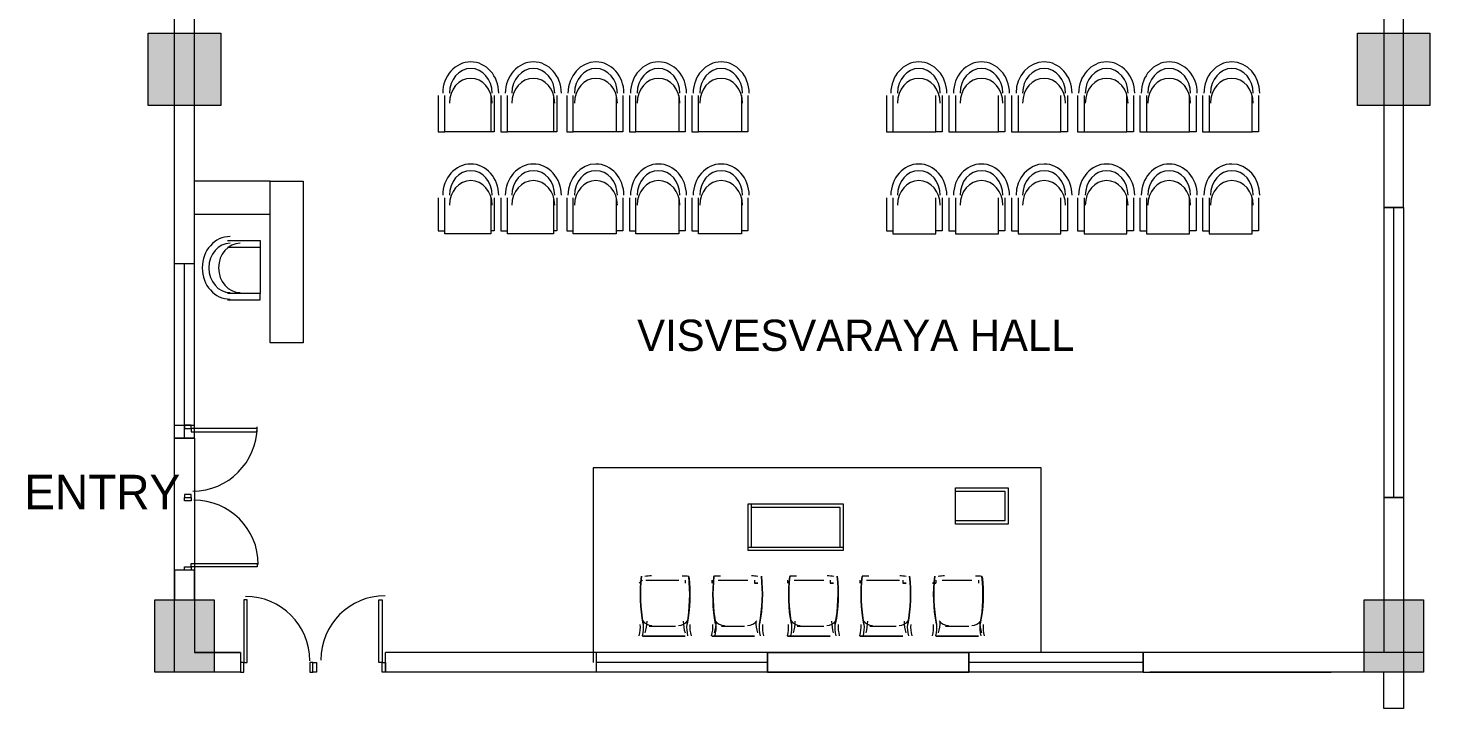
# Model space of a CAD drawing. Header units: inches. Extents: x 1969 to 240164, y 1364 to 46451.
# Drawn here: x 30682 to 32133, y 20074 to 20771 of the extents above; entities that cross this region are included whole.
import ezdxf

# ---------------------------------------------------------------- set-up
doc = ezdxf.new("R2010")
doc.units = ezdxf.units.IN
doc.header["$MEASUREMENT"] = 0
for name, color, linetype in [('PDF_0', 7, 'Continuous'), ('PDF_TEXT', 7, 'Continuous'), ('PDF_thin ha', 7, 'Continuous')]:
    doc.layers.add(name, color=color, linetype=linetype)
doc.styles.add('PDF Century Gothic', font='GOTHIC.TTF')

msp = doc.modelspace()

# ---------------------------------------------------------------- linework, layer by layer
at = {"layer": 'PDF_0', "lineweight": 0}
for points in [[(30854.5, 20346.7), (30854.5, 20527.3), (30854.5, 20765.9), (30854.5, 21062.5), (30854.5, 21243.1), (30834.1, 21243.1), (30834.1, 21686.3), (30834.1, 21880.6), (30834.1, 21982.8), (30854.5, 21982.8), (30834.1, 21982.8), (30834.1, 22163.5), (30854.5, 22163.5), (30834.1, 22163.5), (30854.5, 22163.5), (30834.1, 22163.5), (30854.5, 22163.5), (30854.5, 21982.8), (30834.1, 21982.8), (30854.5, 21982.8), (30854.5, 21880.6), (30854.5, 21686.3), (30854.5, 21243.1)], [(30854.5, 20527.3), (30834.1, 20527.3), (30834.1, 20765.9), (30834.1, 21062.5), (30854.5, 21062.5)], [(32085.1, 20585.3), (32105.5, 20585.3), (32085.1, 20585.3), (32105.5, 20585.3), (32105.5, 20851.1), (32085.1, 20851.1), (32085.1, 20585.3), (32085.1, 20285.3), (32105.5, 20285.3), (32085.1, 20285.3), (32105.5, 20285.3), (32085.1, 20285.3), (32105.5, 20285.3), (32105.5, 20104.6), (32105.5, 20067.1), (32085.1, 20067.1), (32085.1, 20104.6)], [(30834.1, 20738.7), (30834.1, 20738.7)], [(30854.5, 20718.2), (30854.5, 20738.7)], [(31106.8, 20701.2), (31106.8, 20663.7), (31113.6, 20663.7)], [(31161.3, 20701.2), (31161.3, 20663.7), (31113.6, 20663.7), (31113.6, 20701.2)], [(31164.7, 20701.2), (31164.7, 20663.7), (31161.3, 20663.7)], [(31171.5, 20701.2), (31171.5, 20663.7), (31178.4, 20663.7)], [(31226.1, 20701.2), (31226.1, 20663.7), (31178.4, 20663.7), (31178.4, 20701.2)], [(31229.5, 20701.2), (31229.5, 20663.7), (31226.1, 20663.7)], [(31239.7, 20701.2), (31239.7, 20663.7), (31246.5, 20663.7)], [(31290.8, 20701.2), (31290.8, 20663.7), (31246.5, 20663.7), (31246.5, 20701.2)], [(31297.7, 20701.2), (31297.7, 20663.7), (31290.8, 20663.7)], [(31304.5, 20701.2), (31304.5, 20663.7), (31311.3, 20663.7)], [(31355.6, 20701.2), (31355.6, 20663.7), (31311.3, 20663.7), (31311.3, 20701.2)], [(31362.4, 20701.2), (31362.4, 20663.7), (31355.6, 20663.7)], [(31369.2, 20701.2), (31369.2, 20663.7), (31376.1, 20663.7)], [(31420.4, 20701.2), (31420.4, 20663.7), (31376.1, 20663.7), (31376.1, 20701.2)], [(31427.2, 20701.2), (31427.2, 20663.7), (31420.4, 20663.7)], [(31570.4, 20701.2), (31570.4, 20663.7), (31577.2, 20663.7)], [(31577.2, 20701.2), (31577.2, 20663.7), (31621.5, 20663.7), (31621.5, 20701.2)], [(31628.3, 20701.2), (31628.3, 20663.7), (31621.5, 20663.7)], [(31635.1, 20701.2), (31635.1, 20663.7), (31641.9, 20663.7)], [(31641.9, 20701.2), (31641.9, 20663.7), (31686.3, 20663.7), (31686.3, 20701.2)], [(31693.1, 20701.2), (31693.1, 20663.7), (31686.3, 20663.7)], [(31699.9, 20701.2), (31699.9, 20663.7), (31706.7, 20663.7)], [(31706.7, 20701.2), (31706.7, 20663.7), (31751, 20663.7), (31751, 20701.2)], [(31757.8, 20701.2), (31757.8, 20663.7), (31751, 20663.7)], [(31768.1, 20701.2), (31768.1, 20663.7), (31774.9, 20663.7)], [(31774.9, 20701.2), (31774.9, 20663.7), (31819.2, 20663.7), (31819.2, 20701.2)], [(31826, 20701.2), (31826, 20663.7), (31819.2, 20663.7)], [(31832.8, 20701.2), (31832.8, 20663.7), (31839.6, 20663.7)], [(31839.6, 20701.2), (31839.6, 20663.7), (31884, 20663.7), (31884, 20701.2)], [(31890.8, 20701.2), (31890.8, 20663.7), (31884, 20663.7)], [(31897.6, 20701.2), (31897.6, 20663.7), (31904.4, 20663.7)], [(31904.4, 20701.2), (31904.4, 20663.7), (31948.7, 20663.7), (31948.7, 20701.2)], [(31955.5, 20701.2), (31955.5, 20663.7), (31948.7, 20663.7)], [(30854.5, 20578.4), (30932.9, 20578.4), (30932.9, 20612.5), (30854.5, 20612.5)], [(31106.8, 20595.5), (31106.8, 20561.4), (31113.6, 20561.4)], [(31161.3, 20595.5), (31161.3, 20558), (31113.6, 20558), (31113.6, 20595.5)], [(31164.7, 20595.5), (31164.7, 20561.4), (31161.3, 20561.4)], [(31171.5, 20595.5), (31171.5, 20561.4), (31178.4, 20561.4)], [(31226.1, 20595.5), (31226.1, 20558), (31178.4, 20558), (31178.4, 20595.5)], [(31229.5, 20595.5), (31229.5, 20561.4), (31226.1, 20561.4)], [(31239.7, 20595.5), (31239.7, 20561.4), (31246.5, 20561.4)], [(31290.8, 20595.5), (31290.8, 20558), (31246.5, 20558), (31246.5, 20595.5)], [(31297.7, 20595.5), (31297.7, 20561.4), (31290.8, 20561.4)], [(31304.5, 20595.5), (31304.5, 20561.4), (31311.3, 20561.4)], [(31355.6, 20595.5), (31355.6, 20558), (31311.3, 20558), (31311.3, 20595.5)], [(31362.4, 20595.5), (31362.4, 20561.4), (31355.6, 20561.4)], [(31369.2, 20595.5), (31369.2, 20561.4), (31376.1, 20561.4)], [(31420.4, 20595.5), (31420.4, 20558), (31376.1, 20558), (31376.1, 20595.5)], [(31427.2, 20595.5), (31427.2, 20561.4), (31420.4, 20561.4)], [(31570.4, 20595.5), (31570.4, 20561.4), (31577.2, 20561.4)], [(31577.2, 20595.5), (31577.2, 20558), (31621.5, 20558), (31621.5, 20595.5)], [(31628.3, 20595.5), (31628.3, 20561.4), (31621.5, 20561.4)], [(31635.1, 20595.5), (31635.1, 20561.4), (31641.9, 20561.4)], [(31641.9, 20595.5), (31641.9, 20558), (31686.3, 20558), (31686.3, 20595.5)], [(31693.1, 20595.5), (31693.1, 20561.4), (31686.3, 20561.4)], [(31699.9, 20595.5), (31699.9, 20561.4), (31706.7, 20561.4)], [(31706.7, 20595.5), (31706.7, 20558), (31751, 20558), (31751, 20595.5)], [(31757.8, 20595.5), (31757.8, 20561.4), (31751, 20561.4)], [(31768.1, 20595.5), (31768.1, 20561.4), (31774.9, 20561.4)], [(31774.9, 20595.5), (31774.9, 20558), (31819.2, 20558), (31819.2, 20595.5)], [(31826, 20595.5), (31826, 20561.4), (31819.2, 20561.4)], [(31832.8, 20595.5), (31832.8, 20561.4), (31839.6, 20561.4)], [(31839.6, 20595.5), (31839.6, 20558), (31884, 20558), (31884, 20595.5)], [(31890.8, 20595.5), (31890.8, 20561.4), (31884, 20561.4)], [(31897.6, 20595.5), (31897.6, 20561.4), (31904.4, 20561.4)], [(31904.4, 20595.5), (31904.4, 20558), (31948.7, 20558), (31948.7, 20595.5)], [(31955.5, 20595.5), (31955.5, 20561.4), (31948.7, 20561.4)], [(32105.5, 20585.3), (32105.5, 20285.3), (32085.1, 20285.3), (32085.1, 20125.1)], [(32095.3, 20285.3), (32095.3, 20585.3)], [(30888.6, 20551.2), (30922.7, 20551.2), (30922.7, 20544.4)], [(30888.6, 20544.4), (30922.7, 20544.4), (30922.7, 20496.6), (30888.6, 20496.6)], [(30834.1, 20346.7), (30834.1, 20527.3)], [(30844.3, 20346.7), (30844.3, 20527.3)], [(30888.6, 20489.8), (30922.7, 20489.8), (30922.7, 20496.6)], [(30834.1, 20360.3), (30854.5, 20360.3)], [(30902.3, 20125.1), (30902.3, 20104.6), (30834.1, 20104.6), (30834.1, 20346.7), (30854.5, 20346.7), (30854.5, 20125.1)], [(30834.1, 20346.7), (30854.5, 20346.7)], [(30854.5, 20346.7), (30834.1, 20346.7)], [(30834.1, 20346.7), (30854.5, 20346.7)], [(30854.5, 20346.7), (30834.1, 20346.7)], [(31730.6, 20125.1), (31730.6, 20316), (31267, 20316), (31267, 20114.9)], [(30854.5, 20179.6), (30854.5, 20210.3), (30834.1, 20210.3), (30834.1, 20179.6)], [(31314.7, 20200.1), (31314.7, 20200.1)], [(31314.7, 20200.1), (31314.7, 20200.1)], [(31318.1, 20200.1), (31314.7, 20196.7)], [(31314.7, 20196.7), (31314.7, 20196.7)], [(31321.5, 20200.1), (31338.6, 20200.1), (31355.6, 20200.1)], [(31362.4, 20200.1), (31362.4, 20200.1)], [(31362.4, 20200.1), (31362.4, 20196.7)], [(31362.4, 20200.1), (31362.4, 20200.1)], [(31362.4, 20196.7), (31362.4, 20196.7)], [(31362.4, 20196.7), (31362.4, 20196.7)], [(31386.3, 20196.7), (31386.3, 20196.7)], [(31389.7, 20200.1), (31389.7, 20200.1)], [(31389.7, 20200.1), (31389.7, 20200.1)], [(31389.7, 20200.1), (31389.7, 20196.7)], [(31396.5, 20200.1), (31413.6, 20200.1), (31427.2, 20200.1)], [(31434, 20200.1), (31434, 20200.1)], [(31434, 20200.1), (31434, 20196.7)], [(31434, 20200.1), (31434, 20200.1)], [(31437.4, 20196.7), (31437.4, 20196.7)], [(31464.7, 20196.7), (31464.7, 20196.7)], [(31468.1, 20200.1), (31468.1, 20200.1)], [(31468.1, 20200.1), (31468.1, 20200.1)], [(31468.1, 20200.1), (31468.1, 20196.7)], [(31474.9, 20200.1), (31492, 20200.1), (31505.6, 20200.1)], [(31512.4, 20200.1), (31512.4, 20200.1)], [(31512.4, 20200.1), (31512.4, 20196.7)], [(31512.4, 20200.1), (31512.4, 20200.1)], [(31515.8, 20196.7), (31515.8, 20196.7)], [(31543.1, 20200.1), (31543.1, 20200.1)], [(31543.1, 20200.1), (31543.1, 20200.1)], [(31543.1, 20200.1), (31543.1, 20196.7)], [(31543.1, 20196.7), (31543.1, 20196.7)], [(31549.9, 20200.1), (31567, 20200.1), (31584, 20200.1)], [(31587.4, 20200.1), (31587.4, 20196.7)], [(31590.8, 20200.1), (31590.8, 20200.1)], [(31590.8, 20200.1), (31590.8, 20200.1)], [(31590.8, 20196.7), (31590.8, 20196.7)], [(31621.5, 20200.1), (31621.5, 20196.7), (31618.1, 20196.7), (31621.5, 20196.7)], [(31618.1, 20196.7), (31618.1, 20196.7)], [(31621.5, 20200.1), (31621.5, 20200.1)], [(31621.5, 20200.1), (31621.5, 20200.1)], [(31628.3, 20200.1), (31641.9, 20200.1), (31659, 20200.1)], [(31665.8, 20200.1), (31665.8, 20200.1)], [(31665.8, 20200.1), (31665.8, 20196.7)], [(31665.8, 20200.1), (31665.8, 20200.1)], [(31665.8, 20196.7), (31665.8, 20196.7)], [(31669.2, 20196.7), (31669.2, 20196.7)], [(30834.1, 20179.6), (30834.1, 20179.6)], [(31324.9, 20152.4), (31338.6, 20152.4), (31352.2, 20152.4)], [(31399.9, 20152.4), (31413.6, 20152.4), (31423.8, 20152.4)], [(31478.3, 20152.4), (31492, 20152.4), (31505.6, 20152.4)], [(31553.3, 20152.4), (31567, 20152.4), (31580.6, 20152.4)], [(31631.7, 20152.4), (31641.9, 20152.4), (31655.6, 20152.4)], [(31362.4, 20142.1), (31362.4, 20142.1)], [(31434, 20142.1), (31434, 20142.1)], [(31512.4, 20142.1), (31512.4, 20142.1)], [(31587.4, 20142.1), (31587.4, 20142.1)], [(31665.8, 20142.1), (31665.8, 20142.1)], [(31270.4, 20125.1), (31052.2, 20125.1)], [(31270.4, 20125.1), (31052.2, 20125.1)], [(31052.2, 20104.6), (31052.2, 20125.1)], [(31270.4, 20104.6), (31270.4, 20125.1)], [(31270.4, 20104.6), (31270.4, 20125.1)], [(31447.6, 20125.1), (31270.4, 20125.1)], [(31447.6, 20104.6), (31447.6, 20125.1)], [(31447.6, 20104.6), (31447.6, 20125.1)], [(31447.6, 20125.1), (31447.6, 20104.6)], [(31836.2, 20125.1), (31655.6, 20125.1)], [(31993, 20125.1), (31836.2, 20125.1), (31836.2, 20104.6), (32030.5, 20104.6)], [(32126, 20125.1), (31843.1, 20125.1)], [(31270.4, 20104.6), (31052.2, 20104.6)], [(31447.6, 20114.9), (31270.4, 20114.9)], [(31447.6, 20104.6), (31270.4, 20104.6)], [(31836.2, 20114.9), (31655.6, 20114.9)], [(31836.2, 20104.6), (31655.6, 20104.6)], [(32126, 20104.6), (31843.1, 20104.6)]]:
    msp.add_lwpolyline(points, dxfattribs=at)
for points in [[(30967, 20445.5), (30932.9, 20445.5), (30932.9, 20612.5), (30967, 20612.5)], [(30844.3, 20360.3), (30844.3, 20356.9), (30851.1, 20356.9), (30851.1, 20360.3)], [(30851.1, 20356.9), (30851.1, 20353.5), (30919.3, 20353.5), (30919.3, 20356.9)], [(30854.5, 20346.7), (30834.1, 20346.7)], [(31696.5, 20258), (31641.9, 20258), (31641.9, 20295.5), (31696.5, 20295.5)], [(31693.1, 20261.4), (31641.9, 20261.4), (31641.9, 20292.1), (31693.1, 20292.1)], [(31693.1, 20261.4), (31641.9, 20261.4), (31641.9, 20292.1), (31693.1, 20292.1)], [(30844.3, 20288.7), (30844.3, 20285.3), (30851.1, 20285.3), (30851.1, 20288.7)], [(30844.3, 20281.9), (30844.3, 20285.3), (30851.1, 20285.3), (30851.1, 20281.9)], [(31526, 20278.5), (31427.2, 20278.5), (31427.2, 20230.8), (31526, 20230.8)], [(31526, 20278.5), (31427.2, 20278.5), (31427.2, 20234.2), (31526, 20234.2)], [(31522.6, 20234.2), (31522.6, 20275.1), (31430.6, 20275.1), (31430.6, 20234.2), (31526, 20234.2), (31526, 20278.5), (31430.6, 20278.5), (31430.6, 20234.2)], [(30844.3, 20210.3), (30844.3, 20213.7), (30851.1, 20213.7), (30851.1, 20210.3)], [(30851.1, 20213.7), (30851.1, 20217.1), (30919.3, 20217.1), (30919.3, 20213.7)], [(31437.4, 20196.7), (31434, 20196.7)], [(31515.8, 20196.7), (31512.4, 20196.7)], [(31590.8, 20196.7), (31587.4, 20196.7)], [(30905.7, 20114.9), (30909.1, 20114.9), (30909.1, 20179.6), (30905.7, 20179.6)], [(31048.8, 20114.9), (31045.4, 20114.9), (31045.4, 20179.6), (31048.8, 20179.6)], [(31318.1, 20142.1), (31338.6, 20142.1)], [(31362.4, 20142.1), (31338.6, 20142.1)], [(31389.7, 20142.1), (31413.6, 20142.1)], [(31434, 20142.1), (31413.6, 20142.1)], [(31468.1, 20142.1), (31492, 20142.1)], [(31512.4, 20142.1), (31492, 20142.1)], [(31543.1, 20142.1), (31567, 20142.1)], [(31587.4, 20142.1), (31567, 20142.1)], [(31621.5, 20142.1), (31641.9, 20142.1)], [(31665.8, 20142.1), (31641.9, 20142.1)], [(30854.5, 20125.1), (30902.3, 20125.1)], [(31447.6, 20125.1), (31655.6, 20125.1)], [(31447.6, 20125.1), (31655.6, 20125.1)], [(31655.6, 20125.1), (31655.6, 20104.6)], [(31836.2, 20104.6), (31836.2, 20125.1)], [(30902.3, 20104.6), (30905.7, 20104.6), (30905.7, 20114.9), (30902.3, 20114.9)], [(30973.8, 20104.6), (30977.2, 20104.6), (30977.2, 20114.9), (30973.8, 20114.9)], [(30980.7, 20104.6), (30977.2, 20104.6), (30977.2, 20114.9), (30980.7, 20114.9)], [(31052.2, 20104.6), (31048.8, 20104.6), (31048.8, 20114.9), (31052.2, 20114.9)], [(31447.6, 20104.6), (31655.6, 20104.6)]]:
    msp.add_lwpolyline(points, close=True, dxfattribs=at)
for points in [[(31317, 20204, 0.073414), (31318.8, 20154.4, -0.075058)], [(31439.2, 20154.4, 0.073414), (31441.1, 20204, -0.075058)], [(31517.6, 20154.4, 0.073414), (31519.5, 20204, -0.075058)], [(31592.6, 20154.4, 0.073414), (31594.5, 20204, -0.075058)], [(31620.4, 20204, 0.073414), (31622.2, 20154.4, -0.075058)]]:
    msp.add_lwpolyline(points, format="xyb", close=True, dxfattribs=at)
for points in [[(31366.1, 20203.6, -0.075058), (31364.2, 20154.4, 0.073414), (31365.9, 20203.8, 0.02979), (31359.2, 20204.2)], [(31398.9, 20204.2, 0.02979), (31392, 20204, 0.073414), (31393.8, 20154.4, -0.075058), (31392, 20203.6)], [(31477.3, 20204.2, 0.02979), (31470.4, 20204, 0.073414), (31472.2, 20154.4, -0.075058), (31470.4, 20203.6)], [(31552.3, 20204.2, 0.02979), (31545.4, 20204, 0.073414), (31547.2, 20154.4, -0.075058), (31545.4, 20203.6)], [(31669.5, 20203.6, -0.075058), (31667.6, 20154.4, 0.073414), (31669.3, 20203.8, 0.02979), (31662.6, 20204.2)]]:
    msp.add_lwpolyline(points, format="xyb", dxfattribs=at)
for centre, radius, start, end in [((30852.8, 20358.6), 66.5, 270.0001, 359.9999), ((30854.1, 20216.2), 66.5, 0, 90), ((31327.9, 20147.8), 56.5, 90.6052, 97.4305), ((31430.2, 20147.8), 56.5, 82.5695, 89.3948), ((31508.6, 20147.8), 56.5, 82.5695, 89.3948), ((31583.6, 20147.8), 56.5, 82.5695, 89.3948), ((31631.3, 20147.8), 56.5, 90.6052, 97.4305), ((30907.4, 20116.6), 66.5, 0.0001, 89.9999), ((31051.8, 20117.3), 66.5, 90, 180), ((31283.3, 20151.4), 32.6, 344.1056, 4.8384), ((31327.9, 20165), 11.9, 216.81, 269.4835), ((31283.3, 20151.4), 36, 345.693, 4.8944), ((31276.8, 20158.2), 46, 343.7989, 358.9546), ((31355.2, 20165), 11.9, 270.5165, 323.19), ((31406.3, 20158.2), 46, 181.0454, 196.2011), ((31399.7, 20151.4), 36, 175.1056, 194.307), ((31399.7, 20151.4), 32.6, 175.1616, 195.8944), ((31358.3, 20151.4), 32.6, 344.1056, 4.8384), ((31348.4, 20158.2), 46, 343.7989, 358.9546), ((31402.9, 20165), 11.9, 216.81, 269.4835), ((31358.3, 20151.4), 36, 345.693, 4.8944), ((31426.8, 20165), 11.9, 270.5165, 323.19), ((31481.3, 20158.2), 46, 181.0454, 196.2011), ((31474.7, 20151.4), 36, 175.1056, 194.307), ((31474.7, 20151.4), 32.6, 175.1616, 195.8944), ((31436.7, 20151.4), 32.6, 344.1056, 4.8384), ((31481.3, 20165), 11.9, 216.81, 269.4835), ((31436.7, 20151.4), 36, 345.693, 4.8944), ((31430.2, 20158.2), 46, 343.7989, 358.9546), ((31508.6, 20165), 11.9, 270.5165, 323.19), ((31559.7, 20158.2), 46, 181.0454, 196.2011), ((31553.1, 20151.4), 36, 175.1056, 194.307), ((31553.1, 20151.4), 32.6, 175.1616, 195.8944), ((31511.7, 20151.4), 32.6, 344.1056, 4.8384), ((31511.7, 20151.4), 36, 345.693, 4.8944), ((31556.3, 20165), 11.9, 216.81, 269.4835), ((31505.2, 20158.2), 46, 343.7989, 358.9546), ((31583.6, 20165), 11.9, 270.5165, 323.19), ((31634.7, 20158.2), 46, 181.0454, 196.2011), ((31628.1, 20151.4), 36, 175.1056, 194.307), ((31628.1, 20151.4), 32.6, 175.1616, 195.8944), ((31586.7, 20151.4), 32.6, 344.1056, 4.8384), ((31586.7, 20151.4), 36, 345.693, 4.8944), ((31580.2, 20158.2), 46, 343.7989, 358.9546), ((31634.7, 20165), 11.9, 216.81, 269.4835), ((31658.6, 20165), 11.9, 270.5165, 323.19), ((31713.1, 20158.2), 46, 181.0454, 196.2011), ((31703.1, 20151.4), 36, 175.1056, 194.307), ((31703.1, 20151.4), 32.6, 175.1616, 195.8944)]:
    msp.add_arc(centre, radius, start, end, dxfattribs=at)
for points in [[(31140.4, 20736), (31124.4, 20736), (31111.4, 20721.5), (31111.4, 20703.6)], [(31140.4, 20729.2), (31128.2, 20729.2), (31118.3, 20717.8), (31118.3, 20703.6)], [(31169.4, 20703.6), (31169.4, 20721.5), (31156.4, 20736), (31140.4, 20736)], [(31162.6, 20703.6), (31162.6, 20717.8), (31152.6, 20729.2), (31140.4, 20729.2)], [(31205.2, 20736), (31189.2, 20736), (31176.2, 20721.5), (31176.2, 20703.6)], [(31205.2, 20729.2), (31192.9, 20729.2), (31183, 20717.8), (31183, 20703.6)], [(31234.2, 20703.6), (31234.2, 20721.5), (31221.2, 20736), (31205.2, 20736)], [(31227.3, 20703.6), (31227.3, 20717.8), (31217.4, 20729.2), (31205.2, 20729.2)], [(31269.9, 20736), (31253.9, 20736), (31241, 20721.5), (31241, 20703.6)], [(31269.9, 20729.2), (31257.7, 20729.2), (31247.8, 20717.8), (31247.8, 20703.6)], [(31298.9, 20703.6), (31298.9, 20721.5), (31285.9, 20736), (31269.9, 20736)], [(31292.1, 20703.6), (31292.1, 20717.8), (31282.2, 20729.2), (31269.9, 20729.2)], [(31334.7, 20736), (31318.7, 20736), (31305.7, 20721.5), (31305.7, 20703.6)], [(31334.7, 20729.2), (31322.5, 20729.2), (31312.6, 20717.8), (31312.6, 20703.6)], [(31363.7, 20703.6), (31363.7, 20721.5), (31350.7, 20736), (31334.7, 20736)], [(31356.9, 20703.6), (31356.9, 20717.8), (31347, 20729.2), (31334.7, 20729.2)], [(31399.5, 20736), (31383.5, 20736), (31370.5, 20721.5), (31370.5, 20703.6)], [(31399.5, 20729.2), (31387.2, 20729.2), (31377.3, 20717.8), (31377.3, 20703.6)], [(31428.5, 20703.6), (31428.5, 20721.5), (31415.5, 20736), (31399.5, 20736)], [(31421.6, 20703.6), (31421.6, 20717.8), (31411.7, 20729.2), (31399.5, 20729.2)], [(31604, 20736), (31588, 20736), (31575, 20721.5), (31575, 20703.6)], [(31604, 20729.2), (31591.8, 20729.2), (31581.9, 20717.8), (31581.9, 20703.6)], [(31633, 20703.6), (31633, 20721.5), (31620, 20736), (31604, 20736)], [(31626.2, 20703.6), (31626.2, 20717.8), (31616.3, 20729.2), (31604, 20729.2)], [(31668.8, 20736), (31652.8, 20736), (31639.8, 20721.5), (31639.8, 20703.6)], [(31668.8, 20729.2), (31656.5, 20729.2), (31646.6, 20717.8), (31646.6, 20703.6)], [(31697.8, 20703.6), (31697.8, 20721.5), (31684.8, 20736), (31668.8, 20736)], [(31690.9, 20703.6), (31690.9, 20717.8), (31681, 20729.2), (31668.8, 20729.2)], [(31733.5, 20736), (31717.5, 20736), (31704.6, 20721.5), (31704.6, 20703.6)], [(31733.5, 20729.2), (31721.3, 20729.2), (31711.4, 20717.8), (31711.4, 20703.6)], [(31762.5, 20703.6), (31762.5, 20721.5), (31749.6, 20736), (31733.5, 20736)], [(31755.7, 20703.6), (31755.7, 20717.8), (31745.8, 20729.2), (31733.5, 20729.2)], [(31798.3, 20736), (31782.3, 20736), (31769.3, 20721.5), (31769.3, 20703.6)], [(31798.3, 20729.2), (31786.1, 20729.2), (31776.2, 20717.8), (31776.2, 20703.6)], [(31827.3, 20703.6), (31827.3, 20721.5), (31814.3, 20736), (31798.3, 20736)], [(31820.5, 20703.6), (31820.5, 20717.8), (31810.6, 20729.2), (31798.3, 20729.2)], [(31863.1, 20736), (31847.1, 20736), (31834.1, 20721.5), (31834.1, 20703.6)], [(31863.1, 20729.2), (31850.8, 20729.2), (31840.9, 20717.8), (31840.9, 20703.6)], [(31892.1, 20703.6), (31892.1, 20721.5), (31879.1, 20736), (31863.1, 20736)], [(31885.2, 20703.6), (31885.2, 20717.8), (31875.3, 20729.2), (31863.1, 20729.2)], [(31927.9, 20736), (31911.8, 20736), (31898.9, 20721.5), (31898.9, 20703.6)], [(31927.9, 20729.2), (31915.6, 20729.2), (31905.7, 20717.8), (31905.7, 20703.6)], [(31956.8, 20703.6), (31956.8, 20721.5), (31943.9, 20736), (31927.9, 20736)], [(31950, 20703.6), (31950, 20717.8), (31940.1, 20729.2), (31927.9, 20729.2)], [(31140.4, 20719), (31128.2, 20719), (31118.3, 20707.5), (31118.3, 20693.4)], [(31162.6, 20693.4), (31162.6, 20707.5), (31152.6, 20719), (31140.4, 20719)], [(31205.2, 20719), (31192.9, 20719), (31183, 20707.5), (31183, 20693.4)], [(31227.3, 20693.4), (31227.3, 20707.5), (31217.4, 20719), (31205.2, 20719)], [(31269.9, 20719), (31257.7, 20719), (31247.8, 20707.5), (31247.8, 20693.4)], [(31292.1, 20693.4), (31292.1, 20707.5), (31282.2, 20719), (31269.9, 20719)], [(31334.7, 20719), (31322.5, 20719), (31312.6, 20707.5), (31312.6, 20693.4)], [(31356.9, 20693.4), (31356.9, 20707.5), (31347, 20719), (31334.7, 20719)], [(31399.5, 20719), (31387.2, 20719), (31377.3, 20707.5), (31377.3, 20693.4)], [(31421.6, 20693.4), (31421.6, 20707.5), (31411.7, 20719), (31399.5, 20719)], [(31604, 20719), (31591.8, 20719), (31581.9, 20707.5), (31581.9, 20693.4)], [(31626.2, 20693.4), (31626.2, 20707.5), (31616.3, 20719), (31604, 20719)], [(31668.8, 20719), (31656.5, 20719), (31646.6, 20707.5), (31646.6, 20693.4)], [(31690.9, 20693.4), (31690.9, 20707.5), (31681, 20719), (31668.8, 20719)], [(31733.5, 20719), (31721.3, 20719), (31711.4, 20707.5), (31711.4, 20693.4)], [(31755.7, 20693.4), (31755.7, 20707.5), (31745.8, 20719), (31733.5, 20719)], [(31798.3, 20719), (31786.1, 20719), (31776.2, 20707.5), (31776.2, 20693.4)], [(31820.5, 20693.4), (31820.5, 20707.5), (31810.6, 20719), (31798.3, 20719)], [(31863.1, 20719), (31850.8, 20719), (31840.9, 20707.5), (31840.9, 20693.4)], [(31885.2, 20693.4), (31885.2, 20707.5), (31875.3, 20719), (31863.1, 20719)], [(31927.9, 20719), (31915.6, 20719), (31905.7, 20707.5), (31905.7, 20693.4)], [(31950, 20693.4), (31950, 20707.5), (31940.1, 20719), (31927.9, 20719)], [(31140.4, 20630.4), (31124.4, 20630.4), (31111.4, 20615.9), (31111.4, 20598)], [(31169.4, 20598), (31169.4, 20615.9), (31156.4, 20630.4), (31140.4, 20630.4)], [(31205.2, 20630.4), (31189.2, 20630.4), (31176.2, 20615.9), (31176.2, 20598)], [(31234.2, 20598), (31234.2, 20615.9), (31221.2, 20630.4), (31205.2, 20630.4)], [(31269.9, 20630.4), (31253.9, 20630.4), (31241, 20615.9), (31241, 20598)], [(31298.9, 20598), (31298.9, 20615.9), (31285.9, 20630.4), (31269.9, 20630.4)], [(31334.7, 20630.4), (31318.7, 20630.4), (31305.7, 20615.9), (31305.7, 20598)], [(31363.7, 20598), (31363.7, 20615.9), (31350.7, 20630.4), (31334.7, 20630.4)], [(31399.5, 20630.4), (31383.5, 20630.4), (31370.5, 20615.9), (31370.5, 20598)], [(31428.5, 20598), (31428.5, 20615.9), (31415.5, 20630.4), (31399.5, 20630.4)], [(31604, 20630.4), (31588, 20630.4), (31575, 20615.9), (31575, 20598)], [(31633, 20598), (31633, 20615.9), (31620, 20630.4), (31604, 20630.4)], [(31668.8, 20630.4), (31652.8, 20630.4), (31639.8, 20615.9), (31639.8, 20598)], [(31697.8, 20598), (31697.8, 20615.9), (31684.8, 20630.4), (31668.8, 20630.4)], [(31733.5, 20630.4), (31717.5, 20630.4), (31704.6, 20615.9), (31704.6, 20598)], [(31762.5, 20598), (31762.5, 20615.9), (31749.6, 20630.4), (31733.5, 20630.4)], [(31798.3, 20630.4), (31782.3, 20630.4), (31769.3, 20615.9), (31769.3, 20598)], [(31827.3, 20598), (31827.3, 20615.9), (31814.3, 20630.4), (31798.3, 20630.4)], [(31863.1, 20630.4), (31847.1, 20630.4), (31834.1, 20615.9), (31834.1, 20598)], [(31892.1, 20598), (31892.1, 20615.9), (31879.1, 20630.4), (31863.1, 20630.4)], [(31927.9, 20630.4), (31911.8, 20630.4), (31898.9, 20615.9), (31898.9, 20598)], [(31956.8, 20598), (31956.8, 20615.9), (31943.9, 20630.4), (31927.9, 20630.4)], [(31140.4, 20623.5), (31128.2, 20623.5), (31118.3, 20612.1), (31118.3, 20598)], [(31140.4, 20613.3), (31128.2, 20613.3), (31118.3, 20601.9), (31118.3, 20587.7)], [(31162.6, 20598), (31162.6, 20612.1), (31152.6, 20623.5), (31140.4, 20623.5)], [(31162.6, 20587.7), (31162.6, 20601.9), (31152.6, 20613.3), (31140.4, 20613.3)], [(31205.2, 20623.5), (31192.9, 20623.5), (31183, 20612.1), (31183, 20598)], [(31205.2, 20613.3), (31192.9, 20613.3), (31183, 20601.9), (31183, 20587.7)], [(31227.3, 20598), (31227.3, 20612.1), (31217.4, 20623.5), (31205.2, 20623.5)], [(31227.3, 20587.7), (31227.3, 20601.9), (31217.4, 20613.3), (31205.2, 20613.3)], [(31269.9, 20623.5), (31257.7, 20623.5), (31247.8, 20612.1), (31247.8, 20598)], [(31269.9, 20613.3), (31257.7, 20613.3), (31247.8, 20601.9), (31247.8, 20587.7)], [(31292.1, 20598), (31292.1, 20612.1), (31282.2, 20623.5), (31269.9, 20623.5)], [(31292.1, 20587.7), (31292.1, 20601.9), (31282.2, 20613.3), (31269.9, 20613.3)], [(31334.7, 20623.5), (31322.5, 20623.5), (31312.6, 20612.1), (31312.6, 20598)], [(31334.7, 20613.3), (31322.5, 20613.3), (31312.6, 20601.9), (31312.6, 20587.7)], [(31356.9, 20598), (31356.9, 20612.1), (31347, 20623.5), (31334.7, 20623.5)], [(31356.9, 20587.7), (31356.9, 20601.9), (31347, 20613.3), (31334.7, 20613.3)], [(31399.5, 20623.5), (31387.2, 20623.5), (31377.3, 20612.1), (31377.3, 20598)], [(31399.5, 20613.3), (31387.2, 20613.3), (31377.3, 20601.9), (31377.3, 20587.7)], [(31421.6, 20598), (31421.6, 20612.1), (31411.7, 20623.5), (31399.5, 20623.5)], [(31421.6, 20587.7), (31421.6, 20601.9), (31411.7, 20613.3), (31399.5, 20613.3)], [(31604, 20623.5), (31591.8, 20623.5), (31581.9, 20612.1), (31581.9, 20598)], [(31604, 20613.3), (31591.8, 20613.3), (31581.9, 20601.9), (31581.9, 20587.7)], [(31626.2, 20598), (31626.2, 20612.1), (31616.3, 20623.5), (31604, 20623.5)], [(31626.2, 20587.7), (31626.2, 20601.9), (31616.3, 20613.3), (31604, 20613.3)], [(31668.8, 20623.5), (31656.5, 20623.5), (31646.6, 20612.1), (31646.6, 20598)], [(31668.8, 20613.3), (31656.5, 20613.3), (31646.6, 20601.9), (31646.6, 20587.7)], [(31690.9, 20598), (31690.9, 20612.1), (31681, 20623.5), (31668.8, 20623.5)], [(31690.9, 20587.7), (31690.9, 20601.9), (31681, 20613.3), (31668.8, 20613.3)], [(31733.5, 20623.5), (31721.3, 20623.5), (31711.4, 20612.1), (31711.4, 20598)], [(31733.5, 20613.3), (31721.3, 20613.3), (31711.4, 20601.9), (31711.4, 20587.7)], [(31755.7, 20598), (31755.7, 20612.1), (31745.8, 20623.5), (31733.5, 20623.5)], [(31755.7, 20587.7), (31755.7, 20601.9), (31745.8, 20613.3), (31733.5, 20613.3)], [(31798.3, 20623.5), (31786.1, 20623.5), (31776.2, 20612.1), (31776.2, 20598)], [(31798.3, 20613.3), (31786.1, 20613.3), (31776.2, 20601.9), (31776.2, 20587.7)], [(31820.5, 20598), (31820.5, 20612.1), (31810.6, 20623.5), (31798.3, 20623.5)], [(31820.5, 20587.7), (31820.5, 20601.9), (31810.6, 20613.3), (31798.3, 20613.3)], [(31863.1, 20623.5), (31850.8, 20623.5), (31840.9, 20612.1), (31840.9, 20598)], [(31863.1, 20613.3), (31850.8, 20613.3), (31840.9, 20601.9), (31840.9, 20587.7)], [(31885.2, 20598), (31885.2, 20612.1), (31875.3, 20623.5), (31863.1, 20623.5)], [(31885.2, 20587.7), (31885.2, 20601.9), (31875.3, 20613.3), (31863.1, 20613.3)], [(31927.9, 20623.5), (31915.6, 20623.5), (31905.7, 20612.1), (31905.7, 20598)], [(31927.9, 20613.3), (31915.6, 20613.3), (31905.7, 20601.9), (31905.7, 20587.7)], [(31950, 20598), (31950, 20612.1), (31940.1, 20623.5), (31927.9, 20623.5)], [(31950, 20587.7), (31950, 20601.9), (31940.1, 20613.3), (31927.9, 20613.3)], [(30891.6, 20555.4), (30875.6, 20555.4), (30862.6, 20540.9), (30862.6, 20523)], [(30891.6, 20548.5), (30879.3, 20548.5), (30869.4, 20537.1), (30869.4, 20523)], [(30901.8, 20548.5), (30889.6, 20548.5), (30879.6, 20537.1), (30879.6, 20523)], [(30862.6, 20523), (30862.6, 20505.1), (30875.6, 20490.6), (30891.6, 20490.6)], [(30869.4, 20523), (30869.4, 20508.9), (30879.3, 20497.4), (30891.6, 20497.4)], [(30879.6, 20523), (30879.6, 20508.9), (30889.6, 20497.4), (30901.8, 20497.4)]]:
    msp.add_open_spline(points, degree=3, dxfattribs=at)
at = {"layer": 'PDF_thin ha', "lineweight": 0}
for points in [[(30881.8, 20690.9), (30806.8, 20690.9), (30806.8, 20765.9), (30881.8, 20765.9)], [(32132.8, 20690.9), (32057.8, 20690.9), (32057.8, 20765.9), (32132.8, 20765.9)], [(30875, 20104.6), (30813.6, 20104.6), (30813.6, 20179.6), (30875, 20179.6)], [(32126, 20104.6), (32064.6, 20104.6), (32064.6, 20179.6), (32126, 20179.6)]]:
    msp.add_lwpolyline(points, close=True, dxfattribs=at)
at = {"layer": 'PDF_thin ha', "transparency": 33554559}
for points in [[(30806.8, 20690.9), (30881.8, 20690.9), (30806.8, 20765.9)], [(30881.8, 20690.9), (30806.8, 20765.9), (30881.8, 20765.9)], [(32057.8, 20690.9), (32132.8, 20690.9), (32057.8, 20765.9)], [(32132.8, 20690.9), (32057.8, 20765.9), (32132.8, 20765.9)], [(30813.6, 20104.6), (30875, 20104.6), (30813.6, 20179.6)], [(30875, 20104.6), (30813.6, 20179.6), (30875, 20179.6)], [(32064.6, 20104.6), (32126, 20104.6), (32064.6, 20179.6)], [(32126, 20104.6), (32064.6, 20179.6), (32126, 20179.6)]]:
    msp.add_solid(points, dxfattribs=at)

# ---------------------------------------------------------------- texts
at = {"layer": 'PDF_TEXT', "attachment_point": 4, "style": 'PDF Century Gothic'}
for s, insert, char_height in [('VISVESVARAYA HALL', (31312.6, 20453), 32.376), ('ENTRY', (30678.5, 20291.1), 35.61)]:
    msp.add_mtext(s, dxfattribs=dict(at, insert=insert, char_height=char_height))

doc.saveas('drawing.dxf')
